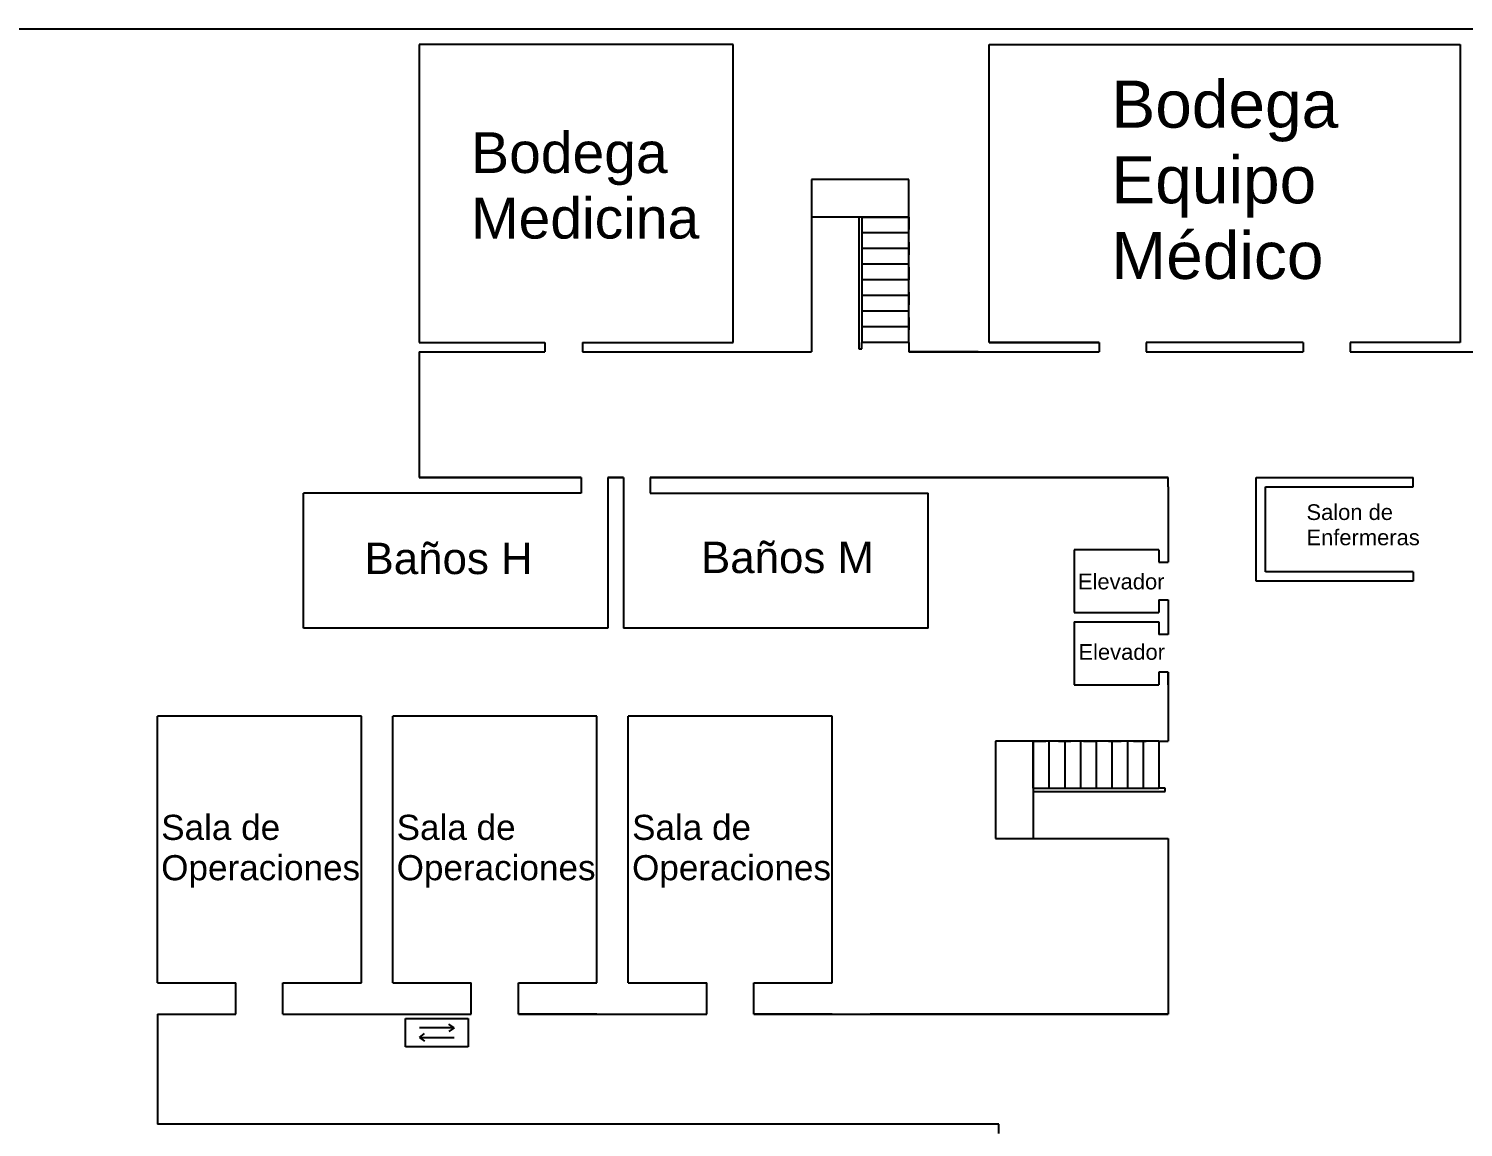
# Model space of a CAD drawing. Header units: millimetres. Extents: x 241 to 740, y 2361 to 4836.
# Drawn here: x 362.66 to 408.36, y 2410.54 to 2445.54 of the extents above; entities that cross this region are included whole.
import ezdxf

# ---------------------------------------------------------------- set-up
doc = ezdxf.new("R2010")
doc.units = ezdxf.units.MM
for name, color, linetype in [('DefaultTags', 7, 'Continuous'), ('DefaultWalls', 5, 'Continuous'), ('F1', 5, 'Continuous'), ('OpRoom', 5, 'Continuous')]:
    doc.layers.add(name, color=color, linetype=linetype)
doc.styles.get("Standard").update_dxf_attribs({"font": 'arial.ttf'})

msp = doc.modelspace()

# ---------------------------------------------------------------- linework, layer by layer
at = {"layer": 'DefaultWalls'}
for p, q in [((241.207, 2445.541), (441.207, 2445.541)), ((241.207, 2445.541), (441.207, 2445.541)), ((241.207, 2445.541), (441.207, 2445.541)), ((241.207, 2445.541), (441.207, 2445.541)), ((385.098, 2445.041), (375.098, 2445.041)), ((375.098, 2445.041), (375.098, 2435.541)), ((385.098, 2445.041), (375.098, 2445.041)), ((375.098, 2445.041), (375.098, 2435.541)), ((385.098, 2445.041), (375.098, 2445.041)), ((375.098, 2445.041), (375.098, 2435.541)), ((385.098, 2445.041), (375.098, 2445.041)), ((375.098, 2445.041), (375.098, 2435.541)), ((385.098, 2435.541), (385.098, 2445.041)), ((385.098, 2435.541), (385.098, 2445.041)), ((385.098, 2435.541), (385.098, 2445.041)), ((385.098, 2435.541), (385.098, 2445.041)), ((393.257, 2445.041), (408.257, 2445.041)), ((393.257, 2435.541), (393.257, 2445.041)), ((393.257, 2445.041), (408.257, 2445.041)), ((393.257, 2435.541), (393.257, 2445.041)), ((393.257, 2445.041), (408.257, 2445.041)), ((393.257, 2435.541), (393.257, 2445.041)), ((393.257, 2445.041), (408.257, 2445.041)), ((393.257, 2435.541), (393.257, 2445.041)), ((408.257, 2445.041), (408.257, 2435.541)), ((408.257, 2445.041), (408.257, 2435.541)), ((408.257, 2445.041), (408.257, 2435.541)), ((408.257, 2445.041), (408.257, 2435.541)), ((390.698, 2440.741), (387.598, 2440.741)), ((387.598, 2440.741), (387.598, 2435.541)), ((390.698, 2440.741), (387.598, 2440.741)), ((387.598, 2440.741), (387.598, 2435.541)), ((390.698, 2440.741), (387.598, 2440.741)), ((387.598, 2440.741), (387.598, 2435.541)), ((390.698, 2440.741), (387.598, 2440.741)), ((387.598, 2440.741), (387.598, 2435.541)), ((390.698, 2440.741), (389.148, 2440.741)), ((390.698, 2440.741), (389.148, 2440.741)), ((390.698, 2440.741), (389.148, 2440.741)), ((390.698, 2440.741), (389.148, 2440.741)), ((390.698, 2435.541), (390.698, 2440.741)), ((390.698, 2435.541), (390.698, 2440.741)), ((390.698, 2435.541), (390.698, 2440.741)), ((390.698, 2435.541), (390.698, 2440.741)), ((390.698, 2439.541), (387.598, 2439.541)), ((390.698, 2439.541), (387.598, 2439.541)), ((390.698, 2439.541), (387.598, 2439.541)), ((390.698, 2439.541), (387.598, 2439.541)), ((390.698, 2439.541), (387.598, 2439.541)), ((390.698, 2439.541), (387.598, 2439.541)), ((390.698, 2439.541), (387.598, 2439.541)), ((390.698, 2439.541), (387.598, 2439.541)), ((389.098, 2439.541), (389.098, 2435.541)), ((389.098, 2439.541), (389.098, 2435.541)), ((389.098, 2439.541), (389.098, 2435.541)), ((389.098, 2439.541), (389.098, 2435.541)), ((389.098, 2439.541), (389.098, 2435.541)), ((389.098, 2439.541), (389.098, 2435.541)), ((389.098, 2439.541), (389.098, 2435.541)), ((389.098, 2439.541), (389.098, 2435.541)), ((389.198, 2439.541), (389.198, 2435.541)), ((389.198, 2439.541), (390.698, 2439.541)), ((389.198, 2439.541), (389.198, 2435.541)), ((389.198, 2439.541), (390.698, 2439.541)), ((389.198, 2439.541), (389.198, 2435.541)), ((389.198, 2439.541), (390.698, 2439.541)), ((389.198, 2439.541), (389.198, 2435.541)), ((389.198, 2439.541), (390.698, 2439.541)), ((389.198, 2439.541), (389.198, 2435.541)), ((389.198, 2439.541), (390.698, 2439.541)), ((389.198, 2439.541), (389.198, 2435.541)), ((389.198, 2439.541), (390.698, 2439.541)), ((389.198, 2439.541), (389.198, 2435.541)), ((389.198, 2439.541), (390.698, 2439.541)), ((389.198, 2439.541), (389.198, 2435.541)), ((389.198, 2439.541), (390.698, 2439.541)), ((390.698, 2439.541), (390.698, 2439.141)), ((390.698, 2439.541), (390.698, 2439.141)), ((390.698, 2439.541), (390.698, 2439.141)), ((390.698, 2439.541), (390.698, 2439.141)), ((389.198, 2439.141), (389.198, 2438.741)), ((389.198, 2439.141), (389.198, 2439.041)), ((389.198, 2439.141), (389.198, 2438.741)), ((389.198, 2439.141), (389.198, 2439.041)), ((389.198, 2439.141), (389.198, 2438.741)), ((389.198, 2439.141), (389.198, 2439.041)), ((389.198, 2439.141), (389.198, 2438.741)), ((389.198, 2439.141), (389.198, 2439.041)), ((390.698, 2439.041), (389.198, 2439.041)), ((390.698, 2439.041), (389.198, 2439.041)), ((390.698, 2439.041), (389.198, 2439.041)), ((390.698, 2439.041), (389.198, 2439.041)), ((390.698, 2438.541), (389.198, 2438.541)), ((390.698, 2438.541), (389.198, 2438.541)), ((390.698, 2438.541), (389.198, 2438.541)), ((390.698, 2438.541), (389.198, 2438.541)), ((390.698, 2438.741), (390.698, 2438.341)), ((390.698, 2438.741), (390.698, 2438.341)), ((390.698, 2438.741), (390.698, 2438.341)), ((390.698, 2438.741), (390.698, 2438.341)), ((389.198, 2438.341), (389.198, 2437.944)), ((389.198, 2438.341), (389.198, 2437.944)), ((389.198, 2438.341), (389.198, 2437.944)), ((389.198, 2438.341), (389.198, 2437.944)), ((389.198, 2438.341), (389.198, 2437.944)), ((389.198, 2438.341), (389.198, 2437.944)), ((389.198, 2438.341), (389.198, 2437.944)), ((389.198, 2438.341), (389.198, 2437.944)), ((390.698, 2438.041), (389.198, 2438.041)), ((390.698, 2438.041), (389.198, 2438.041)), ((390.698, 2438.041), (389.198, 2438.041)), ((390.698, 2438.041), (389.198, 2438.041)), ((390.698, 2437.944), (390.698, 2437.544)), ((390.698, 2437.944), (390.698, 2437.544)), ((390.698, 2437.944), (390.698, 2437.544)), ((390.698, 2437.944), (390.698, 2437.544)), ((389.198, 2437.544), (389.198, 2437.144)), ((389.198, 2437.544), (389.198, 2437.144)), ((389.198, 2437.544), (389.198, 2437.144)), ((389.198, 2437.544), (389.198, 2437.144)), ((389.198, 2437.544), (389.198, 2437.144)), ((389.198, 2437.544), (389.198, 2437.144)), ((389.198, 2437.544), (389.198, 2437.144)), ((389.198, 2437.544), (389.198, 2437.144)), ((390.698, 2437.541), (389.198, 2437.541)), ((390.698, 2437.541), (389.198, 2437.541)), ((390.698, 2437.541), (389.198, 2437.541)), ((390.698, 2437.541), (389.198, 2437.541)), ((390.698, 2437.144), (390.698, 2436.744)), ((390.698, 2437.144), (390.698, 2436.744)), ((390.698, 2437.144), (390.698, 2436.744)), ((390.698, 2437.144), (390.698, 2436.744)), ((390.698, 2437.041), (389.198, 2437.041)), ((390.698, 2437.041), (389.198, 2437.041)), ((390.698, 2437.041), (389.198, 2437.041)), ((390.698, 2437.041), (389.198, 2437.041)), ((389.198, 2436.744), (389.198, 2436.344)), ((389.198, 2436.744), (389.198, 2436.344)), ((389.198, 2436.744), (389.198, 2436.344)), ((389.198, 2436.744), (389.198, 2436.344)), ((389.198, 2436.744), (389.198, 2436.344)), ((389.198, 2436.744), (389.198, 2436.344)), ((389.198, 2436.744), (389.198, 2436.344)), ((389.198, 2436.744), (389.198, 2436.344)), ((390.698, 2436.541), (389.198, 2436.541)), ((390.698, 2436.541), (389.198, 2436.541)), ((390.698, 2436.541), (389.198, 2436.541)), ((390.698, 2436.541), (389.198, 2436.541)), ((390.698, 2436.344), (390.698, 2435.944)), ((390.698, 2436.344), (390.698, 2435.944)), ((390.698, 2436.344), (390.698, 2435.944)), ((390.698, 2436.344), (390.698, 2435.944)), ((390.698, 2436.041), (389.198, 2436.041)), ((390.698, 2436.041), (389.198, 2436.041)), ((390.698, 2436.041), (389.198, 2436.041)), ((390.698, 2436.041), (389.198, 2436.041)), ((375.098, 2435.541), (379.098, 2435.541)), ((375.098, 2435.541), (379.098, 2435.541)), ((375.098, 2435.541), (379.098, 2435.541)), ((375.098, 2435.541), (379.098, 2435.541)), ((375.098, 2435.541), (379.098, 2435.541)), ((375.098, 2435.541), (379.098, 2435.541)), ((375.098, 2435.541), (379.098, 2435.541)), ((375.098, 2435.541), (379.098, 2435.541)), ((379.098, 2435.541), (379.098, 2435.241)), ((379.098, 2435.541), (379.098, 2435.241)), ((379.098, 2435.541), (379.098, 2435.241)), ((379.098, 2435.541), (379.098, 2435.241)), ((380.298, 2435.541), (385.098, 2435.541)), ((380.298, 2435.541), (380.298, 2435.241)), ((380.298, 2435.541), (385.098, 2435.541)), ((380.298, 2435.541), (380.298, 2435.241)), ((380.298, 2435.541), (385.098, 2435.541)), ((380.298, 2435.541), (380.298, 2435.241)), ((380.298, 2435.541), (385.098, 2435.541)), ((380.298, 2435.541), (380.298, 2435.241)), ((387.598, 2435.541), (387.598, 2435.241)), ((387.598, 2435.541), (387.598, 2435.241)), ((387.598, 2435.541), (387.598, 2435.241)), ((387.598, 2435.541), (387.598, 2435.241)), ((389.098, 2435.541), (389.098, 2435.341)), ((389.098, 2435.541), (389.098, 2435.341)), ((389.098, 2435.541), (389.098, 2435.341)), ((389.098, 2435.541), (389.098, 2435.341)), ((389.098, 2435.341), (389.198, 2435.341)), ((389.098, 2435.341), (389.198, 2435.341)), ((389.098, 2435.341), (389.198, 2435.341)), ((389.098, 2435.341), (389.198, 2435.341)), ((390.698, 2435.541), (389.198, 2435.541)), ((389.198, 2435.341), (389.198, 2435.541)), ((390.698, 2435.541), (389.198, 2435.541)), ((389.198, 2435.341), (389.198, 2435.541)), ((390.698, 2435.541), (389.198, 2435.541)), ((389.198, 2435.341), (389.198, 2435.541)), ((390.698, 2435.541), (389.198, 2435.541)), ((389.198, 2435.341), (389.198, 2435.541)), ((390.698, 2435.541), (390.698, 2435.241)), ((390.698, 2435.541), (390.698, 2435.241)), ((390.698, 2435.541), (390.698, 2435.241)), ((390.698, 2435.541), (390.698, 2435.241)), ((390.698, 2435.541), (390.698, 2435.241)), ((390.698, 2435.541), (390.698, 2435.241)), ((390.698, 2435.541), (390.698, 2435.241)), ((390.698, 2435.541), (390.698, 2435.241)), ((396.757, 2435.541), (393.257, 2435.541)), ((393.257, 2435.541), (396.757, 2435.541)), ((396.757, 2435.541), (393.257, 2435.541)), ((393.257, 2435.541), (396.757, 2435.541)), ((396.757, 2435.541), (393.257, 2435.541)), ((393.257, 2435.541), (396.757, 2435.541)), ((396.757, 2435.541), (393.257, 2435.541)), ((393.257, 2435.541), (396.757, 2435.541)), ((396.757, 2435.541), (396.757, 2435.241)), ((396.757, 2435.541), (396.757, 2435.241)), ((396.757, 2435.541), (396.757, 2435.241)), ((396.757, 2435.541), (396.757, 2435.241)), ((403.257, 2435.541), (398.257, 2435.541)), ((398.257, 2435.541), (398.257, 2435.241)), ((403.257, 2435.541), (398.257, 2435.541)), ((398.257, 2435.541), (398.257, 2435.241)), ((403.257, 2435.541), (398.257, 2435.541)), ((398.257, 2435.541), (398.257, 2435.241)), ((403.257, 2435.541), (398.257, 2435.541)), ((398.257, 2435.541), (398.257, 2435.241)), ((403.257, 2435.541), (403.257, 2435.241)), ((403.257, 2435.541), (403.257, 2435.241)), ((403.257, 2435.541), (403.257, 2435.241)), ((403.257, 2435.541), (403.257, 2435.241)), ((408.257, 2435.541), (404.757, 2435.541)), ((408.257, 2435.541), (404.757, 2435.541)), ((404.757, 2435.541), (404.757, 2435.241)), ((408.257, 2435.541), (404.757, 2435.541)), ((408.257, 2435.541), (404.757, 2435.541)), ((404.757, 2435.541), (404.757, 2435.241)), ((408.257, 2435.541), (404.757, 2435.541)), ((408.257, 2435.541), (404.757, 2435.541)), ((404.757, 2435.541), (404.757, 2435.241)), ((408.257, 2435.541), (404.757, 2435.541)), ((408.257, 2435.541), (404.757, 2435.541)), ((404.757, 2435.541), (404.757, 2435.241)), ((375.098, 2435.241), (379.098, 2435.241)), ((375.098, 2435.241), (379.098, 2435.241)), ((375.098, 2435.241), (379.098, 2435.241)), ((375.098, 2435.241), (379.098, 2435.241)), ((380.298, 2435.241), (387.598, 2435.241)), ((380.298, 2435.241), (387.598, 2435.241)), ((380.298, 2435.241), (387.598, 2435.241)), ((380.298, 2435.241), (387.598, 2435.241)), ((390.698, 2435.241), (396.757, 2435.241)), ((392.898, 2435.241), (390.698, 2435.241)), ((390.698, 2435.241), (396.757, 2435.241)), ((392.898, 2435.241), (390.698, 2435.241)), ((390.698, 2435.241), (396.757, 2435.241)), ((392.898, 2435.241), (390.698, 2435.241)), ((390.698, 2435.241), (396.757, 2435.241)), ((392.898, 2435.241), (390.698, 2435.241)), ((398.257, 2435.241), (403.257, 2435.241)), ((398.257, 2435.241), (403.257, 2435.241)), ((398.257, 2435.241), (403.257, 2435.241)), ((398.257, 2435.241), (403.257, 2435.241)), ((404.757, 2435.241), (414.257, 2435.241)), ((404.757, 2435.241), (414.257, 2435.241)), ((404.757, 2435.241), (414.257, 2435.241)), ((404.757, 2435.241), (414.257, 2435.241)), ((375.098, 2431.241), (380.259, 2431.241)), ((380.259, 2431.241), (375.098, 2431.241)), ((375.098, 2431.241), (380.259, 2431.241)), ((380.259, 2431.241), (375.098, 2431.241)), ((375.098, 2431.241), (380.259, 2431.241)), ((380.259, 2431.241), (375.098, 2431.241)), ((375.098, 2431.241), (380.259, 2431.241)), ((380.259, 2431.241), (375.098, 2431.241)), ((380.259, 2431.241), (380.259, 2430.741)), ((380.259, 2431.241), (380.259, 2430.741)), ((380.259, 2431.241), (380.259, 2430.741)), ((380.259, 2431.241), (380.259, 2430.741)), ((381.109, 2431.241), (381.609, 2431.241)), ((381.609, 2431.241), (381.109, 2431.241)), ((381.109, 2431.241), (381.109, 2426.441)), ((381.109, 2431.241), (381.609, 2431.241)), ((381.609, 2431.241), (381.109, 2431.241)), ((381.109, 2431.241), (381.109, 2426.441)), ((381.109, 2431.241), (381.609, 2431.241)), ((381.609, 2431.241), (381.109, 2431.241)), ((381.109, 2431.241), (381.109, 2426.441)), ((381.109, 2431.241), (381.609, 2431.241)), ((381.609, 2431.241), (381.109, 2431.241)), ((381.109, 2431.241), (381.109, 2426.441)), ((381.609, 2431.241), (381.609, 2426.441)), ((381.609, 2431.241), (381.609, 2426.441)), ((381.609, 2431.241), (381.609, 2426.441)), ((381.609, 2431.241), (381.609, 2426.441)), ((382.459, 2431.241), (398.959, 2431.241)), ((393.459, 2431.241), (382.459, 2431.241)), ((382.459, 2431.241), (382.459, 2430.741)), ((382.459, 2431.241), (398.959, 2431.241)), ((393.459, 2431.241), (382.459, 2431.241)), ((382.459, 2431.241), (382.459, 2430.741)), ((382.459, 2431.241), (398.959, 2431.241)), ((393.459, 2431.241), (382.459, 2431.241)), ((382.459, 2431.241), (382.459, 2430.741)), ((382.459, 2431.241), (398.959, 2431.241)), ((393.459, 2431.241), (382.459, 2431.241)), ((382.459, 2431.241), (382.459, 2430.741)), ((398.959, 2431.241), (393.459, 2431.241)), ((398.959, 2431.241), (393.459, 2431.241)), ((398.959, 2431.241), (393.459, 2431.241)), ((398.959, 2431.241), (393.459, 2431.241)), ((398.959, 2430.941), (398.959, 2431.241)), ((398.959, 2430.941), (398.959, 2431.241)), ((398.959, 2430.941), (398.959, 2431.241)), ((398.959, 2430.941), (398.959, 2431.241)), ((401.757, 2431.241), (406.757, 2431.241)), ((401.757, 2430.941), (401.757, 2431.241)), ((401.757, 2431.241), (406.757, 2431.241)), ((401.757, 2430.941), (401.757, 2431.241)), ((401.757, 2431.241), (406.757, 2431.241)), ((401.757, 2430.941), (401.757, 2431.241)), ((401.757, 2431.241), (406.757, 2431.241)), ((401.757, 2430.941), (401.757, 2431.241)), ((406.757, 2430.941), (406.757, 2431.241)), ((406.757, 2430.941), (406.757, 2431.241)), ((406.757, 2430.941), (406.757, 2431.241)), ((406.757, 2430.941), (406.757, 2431.241)), ((380.259, 2430.741), (371.409, 2430.741)), ((371.409, 2426.441), (371.409, 2430.741)), ((380.259, 2430.741), (371.409, 2430.741)), ((371.409, 2426.441), (371.409, 2430.741)), ((380.259, 2430.741), (371.409, 2430.741)), ((371.409, 2426.441), (371.409, 2430.741)), ((380.259, 2430.741), (371.409, 2430.741)), ((371.409, 2426.441), (371.409, 2430.741)), ((382.459, 2430.741), (391.309, 2430.741)), ((382.459, 2430.741), (391.309, 2430.741)), ((382.459, 2430.741), (391.309, 2430.741)), ((382.459, 2430.741), (391.309, 2430.741)), ((391.309, 2426.441), (391.309, 2430.741)), ((391.309, 2426.441), (391.309, 2430.741)), ((391.309, 2426.441), (391.309, 2430.741)), ((391.309, 2426.441), (391.309, 2430.741)), ((398.959, 2430.941), (398.959, 2428.541)), ((398.959, 2430.941), (398.959, 2428.941)), ((398.959, 2430.941), (398.959, 2428.541)), ((398.959, 2430.941), (398.959, 2428.941)), ((398.959, 2430.941), (398.959, 2428.541)), ((398.959, 2430.941), (398.959, 2428.941)), ((398.959, 2430.941), (398.959, 2428.541)), ((398.959, 2430.941), (398.959, 2428.941)), ((401.757, 2427.941), (401.757, 2430.941)), ((401.757, 2427.941), (401.757, 2430.941)), ((401.757, 2427.941), (401.757, 2430.941)), ((401.757, 2427.941), (401.757, 2430.941)), ((402.057, 2430.941), (406.757, 2430.941)), ((402.057, 2428.241), (402.057, 2430.941)), ((402.057, 2430.941), (406.757, 2430.941)), ((402.057, 2428.241), (402.057, 2430.941)), ((402.057, 2430.941), (406.757, 2430.941)), ((402.057, 2428.241), (402.057, 2430.941)), ((402.057, 2430.941), (406.757, 2430.941)), ((402.057, 2428.241), (402.057, 2430.941)), ((398.659, 2428.941), (395.959, 2428.941)), ((395.959, 2428.941), (395.959, 2426.941)), ((398.659, 2428.941), (395.959, 2428.941)), ((395.959, 2428.941), (395.959, 2426.941)), ((398.659, 2428.941), (395.959, 2428.941)), ((395.959, 2428.941), (395.959, 2426.941)), ((398.659, 2428.941), (395.959, 2428.941)), ((395.959, 2428.941), (395.959, 2426.941)), ((398.659, 2428.941), (398.659, 2428.541)), ((398.659, 2428.941), (398.659, 2428.541)), ((398.659, 2428.941), (398.659, 2428.541)), ((398.659, 2428.941), (398.659, 2428.541)), ((398.659, 2428.541), (398.959, 2428.541)), ((398.659, 2428.541), (398.959, 2428.541)), ((398.659, 2428.541), (398.959, 2428.541)), ((398.659, 2428.541), (398.959, 2428.541)), ((406.757, 2428.241), (402.057, 2428.241)), ((406.757, 2428.241), (402.057, 2428.241)), ((406.757, 2428.241), (402.057, 2428.241)), ((406.757, 2428.241), (402.057, 2428.241)), ((406.757, 2428.241), (406.757, 2427.941)), ((406.757, 2428.241), (406.757, 2427.941)), ((406.757, 2428.241), (406.757, 2427.941)), ((406.757, 2428.241), (406.757, 2427.941)), ((406.757, 2427.941), (401.757, 2427.941)), ((406.757, 2427.941), (401.757, 2427.941)), ((406.757, 2427.941), (401.757, 2427.941)), ((406.757, 2427.941), (401.757, 2427.941)), ((398.659, 2427.341), (398.659, 2426.941)), ((398.659, 2427.341), (398.959, 2427.341)), ((398.659, 2427.341), (398.659, 2426.941)), ((398.659, 2427.341), (398.959, 2427.341)), ((398.659, 2427.341), (398.659, 2426.941)), ((398.659, 2427.341), (398.959, 2427.341)), ((398.659, 2427.341), (398.659, 2426.941)), ((398.659, 2427.341), (398.959, 2427.341)), ((398.959, 2427.341), (398.959, 2426.241)), ((398.959, 2427.341), (398.959, 2426.241)), ((398.959, 2427.341), (398.959, 2426.241)), ((398.959, 2427.341), (398.959, 2426.241)), ((395.959, 2426.941), (398.659, 2426.941)), ((395.959, 2426.941), (398.659, 2426.941)), ((395.959, 2426.941), (398.659, 2426.941)), ((395.959, 2426.941), (398.659, 2426.941)), ((395.959, 2426.641), (398.659, 2426.641)), ((395.959, 2426.641), (395.959, 2424.641)), ((395.959, 2426.641), (398.659, 2426.641)), ((395.959, 2426.641), (395.959, 2424.641)), ((395.959, 2426.641), (398.659, 2426.641)), ((395.959, 2426.641), (395.959, 2424.641)), ((395.959, 2426.641), (398.659, 2426.641)), ((395.959, 2426.641), (395.959, 2424.641)), ((398.659, 2426.641), (398.659, 2426.241)), ((398.659, 2426.641), (398.659, 2426.241)), ((398.659, 2426.641), (398.659, 2426.241)), ((398.659, 2426.641), (398.659, 2426.241)), ((381.109, 2426.441), (371.409, 2426.441)), ((381.109, 2426.441), (371.409, 2426.441)), ((381.109, 2426.441), (371.409, 2426.441)), ((381.109, 2426.441), (371.409, 2426.441)), ((381.109, 2426.441), (371.409, 2426.441)), ((381.109, 2426.441), (371.409, 2426.441)), ((381.109, 2426.441), (371.409, 2426.441)), ((381.109, 2426.441), (371.409, 2426.441)), ((391.309, 2426.441), (381.609, 2426.441)), ((391.309, 2426.441), (381.609, 2426.441)), ((391.309, 2426.441), (381.609, 2426.441)), ((391.309, 2426.441), (381.609, 2426.441)), ((398.959, 2426.241), (398.659, 2426.241)), ((398.959, 2426.241), (398.659, 2426.241)), ((398.959, 2426.241), (398.659, 2426.241)), ((398.959, 2426.241), (398.659, 2426.241)), ((398.659, 2425.041), (398.659, 2424.641)), ((398.959, 2425.041), (398.659, 2425.041)), ((398.659, 2425.041), (398.659, 2424.641)), ((398.959, 2425.041), (398.659, 2425.041)), ((398.659, 2425.041), (398.659, 2424.641)), ((398.959, 2425.041), (398.659, 2425.041)), ((398.659, 2425.041), (398.659, 2424.641)), ((398.959, 2425.041), (398.659, 2425.041)), ((398.959, 2425.041), (398.959, 2422.841)), ((398.959, 2424.641), (398.959, 2425.041)), ((398.959, 2425.041), (398.959, 2422.841)), ((398.959, 2424.641), (398.959, 2425.041)), ((398.959, 2425.041), (398.959, 2422.841)), ((398.959, 2424.641), (398.959, 2425.041)), ((398.959, 2425.041), (398.959, 2422.841)), ((398.959, 2424.641), (398.959, 2425.041)), ((395.959, 2424.641), (398.659, 2424.641)), ((395.959, 2424.641), (398.659, 2424.641)), ((395.959, 2424.641), (398.659, 2424.641)), ((395.959, 2424.641), (398.659, 2424.641)), ((398.659, 2422.841), (393.459, 2422.841)), ((393.459, 2422.841), (393.459, 2419.741)), ((393.459, 2422.841), (393.459, 2421.291)), ((398.659, 2422.841), (393.459, 2422.841)), ((393.459, 2422.841), (393.459, 2419.741)), ((393.459, 2422.841), (393.459, 2421.291)), ((398.659, 2422.841), (393.459, 2422.841)), ((393.459, 2422.841), (393.459, 2419.741)), ((393.459, 2422.841), (393.459, 2421.291)), ((398.659, 2422.841), (393.459, 2422.841)), ((393.459, 2422.841), (393.459, 2419.741)), ((393.459, 2422.841), (393.459, 2421.291)), ((394.659, 2421.341), (394.659, 2422.841)), ((394.659, 2422.841), (394.659, 2419.741)), ((394.659, 2422.841), (395.059, 2422.841)), ((394.659, 2421.341), (394.659, 2422.841)), ((394.659, 2422.841), (394.659, 2419.741)), ((394.659, 2422.841), (395.059, 2422.841)), ((394.659, 2421.341), (394.659, 2422.841)), ((394.659, 2422.841), (394.659, 2419.741)), ((394.659, 2422.841), (395.059, 2422.841)), ((394.659, 2421.341), (394.659, 2422.841)), ((394.659, 2422.841), (394.659, 2419.741)), ((394.659, 2422.841), (395.059, 2422.841)), ((395.159, 2422.841), (395.159, 2421.341)), ((395.159, 2422.841), (395.159, 2421.341)), ((395.159, 2422.841), (395.159, 2421.341)), ((395.159, 2422.841), (395.159, 2421.341)), ((395.459, 2422.841), (395.859, 2422.841)), ((395.459, 2422.841), (395.859, 2422.841)), ((395.459, 2422.841), (395.859, 2422.841)), ((395.459, 2422.841), (395.859, 2422.841)), ((395.659, 2422.841), (395.659, 2421.341)), ((395.659, 2422.841), (395.659, 2421.341)), ((395.659, 2422.841), (395.659, 2421.341)), ((395.659, 2422.841), (395.659, 2421.341)), ((396.159, 2422.841), (396.159, 2421.341)), ((396.159, 2422.841), (396.159, 2421.341)), ((396.159, 2422.841), (396.159, 2421.341)), ((396.159, 2422.841), (396.159, 2421.341)), ((396.256, 2422.841), (396.656, 2422.841)), ((396.256, 2422.841), (396.656, 2422.841)), ((396.256, 2422.841), (396.656, 2422.841)), ((396.256, 2422.841), (396.656, 2422.841)), ((396.659, 2422.841), (396.659, 2421.341)), ((396.659, 2422.841), (396.659, 2421.341)), ((396.659, 2422.841), (396.659, 2421.341)), ((396.659, 2422.841), (396.659, 2421.341)), ((397.056, 2422.841), (397.456, 2422.841)), ((397.056, 2422.841), (397.456, 2422.841)), ((397.056, 2422.841), (397.456, 2422.841)), ((397.056, 2422.841), (397.456, 2422.841)), ((397.159, 2422.841), (397.159, 2421.341)), ((397.159, 2422.841), (397.159, 2421.341)), ((397.159, 2422.841), (397.159, 2421.341)), ((397.159, 2422.841), (397.159, 2421.341)), ((397.659, 2422.841), (397.659, 2421.341)), ((397.659, 2422.841), (397.659, 2421.341)), ((397.659, 2422.841), (397.659, 2421.341)), ((397.659, 2422.841), (397.659, 2421.341)), ((397.856, 2422.841), (398.256, 2422.841)), ((397.856, 2422.841), (398.256, 2422.841)), ((397.856, 2422.841), (398.256, 2422.841)), ((397.856, 2422.841), (398.256, 2422.841)), ((398.159, 2422.841), (398.159, 2421.341)), ((398.159, 2422.841), (398.159, 2421.341)), ((398.159, 2422.841), (398.159, 2421.341)), ((398.159, 2422.841), (398.159, 2421.341)), ((398.659, 2422.841), (398.659, 2421.341)), ((398.659, 2422.841), (398.959, 2422.841)), ((398.659, 2422.841), (398.659, 2421.341)), ((398.659, 2422.841), (398.959, 2422.841)), ((398.659, 2422.841), (398.659, 2421.341)), ((398.659, 2422.841), (398.959, 2422.841)), ((398.659, 2422.841), (398.659, 2421.341)), ((398.659, 2422.841), (398.959, 2422.841)), ((394.659, 2421.341), (398.659, 2421.341)), ((394.659, 2421.341), (398.659, 2421.341)), ((394.659, 2421.341), (398.659, 2421.341)), ((394.659, 2421.341), (398.659, 2421.341)), ((394.659, 2421.241), (398.659, 2421.241)), ((394.659, 2421.241), (398.659, 2421.241)), ((394.659, 2421.241), (398.659, 2421.241)), ((394.659, 2421.241), (398.659, 2421.241)), ((395.059, 2421.341), (395.159, 2421.341)), ((395.059, 2421.341), (395.159, 2421.341)), ((395.059, 2421.341), (395.159, 2421.341)), ((395.059, 2421.341), (395.159, 2421.341)), ((395.859, 2421.341), (396.256, 2421.341)), ((395.859, 2421.341), (396.256, 2421.341)), ((395.859, 2421.341), (396.256, 2421.341)), ((395.859, 2421.341), (396.256, 2421.341)), ((396.656, 2421.341), (397.056, 2421.341)), ((396.656, 2421.341), (397.056, 2421.341)), ((396.656, 2421.341), (397.056, 2421.341)), ((396.656, 2421.341), (397.056, 2421.341)), ((397.456, 2421.341), (397.856, 2421.341)), ((397.456, 2421.341), (397.856, 2421.341)), ((397.456, 2421.341), (397.856, 2421.341)), ((397.456, 2421.341), (397.856, 2421.341)), ((398.859, 2421.341), (398.659, 2421.341)), ((398.859, 2421.341), (398.659, 2421.341)), ((398.859, 2421.341), (398.659, 2421.341)), ((398.859, 2421.341), (398.659, 2421.341)), ((398.659, 2421.241), (398.859, 2421.241)), ((398.659, 2421.241), (398.859, 2421.241)), ((398.659, 2421.241), (398.859, 2421.241)), ((398.659, 2421.241), (398.859, 2421.241)), ((398.859, 2421.241), (398.859, 2421.341)), ((398.859, 2421.241), (398.859, 2421.341)), ((398.859, 2421.241), (398.859, 2421.341)), ((398.859, 2421.241), (398.859, 2421.341)), ((393.459, 2419.741), (398.659, 2419.741)), ((393.459, 2419.741), (398.659, 2419.741)), ((393.459, 2419.741), (398.659, 2419.741)), ((393.459, 2419.741), (398.659, 2419.741)), ((398.659, 2419.741), (398.959, 2419.741)), ((398.659, 2419.741), (398.959, 2419.741)), ((398.659, 2419.741), (398.959, 2419.741)), ((398.659, 2419.741), (398.959, 2419.741)), ((398.959, 2419.741), (398.959, 2417.941)), ((398.959, 2419.741), (398.959, 2417.941)), ((398.959, 2419.741), (398.959, 2417.941)), ((398.959, 2419.741), (398.959, 2417.941)), ((398.959, 2417.941), (398.959, 2414.141)), ((398.959, 2417.941), (398.959, 2414.141)), ((398.959, 2417.941), (398.959, 2414.141)), ((398.959, 2417.941), (398.959, 2414.141)), ((385.757, 2414.141), (398.959, 2414.141)), ((388.257, 2414.141), (385.757, 2414.141)), ((385.757, 2414.141), (398.959, 2414.141)), ((388.257, 2414.141), (385.757, 2414.141)), ((385.757, 2414.141), (398.959, 2414.141)), ((388.257, 2414.141), (385.757, 2414.141)), ((385.757, 2414.141), (398.959, 2414.141)), ((388.257, 2414.141), (385.757, 2414.141)), ((398.959, 2414.141), (389.459, 2414.141)), ((398.959, 2414.141), (389.459, 2414.141)), ((398.959, 2414.141), (389.459, 2414.141)), ((398.959, 2414.141), (389.459, 2414.141)), ((393.557, 2410.641), (366.757, 2410.641)), ((393.557, 2410.641), (366.757, 2410.641)), ((393.557, 2410.641), (366.757, 2410.641)), ((393.557, 2410.641), (366.757, 2410.641)), ((393.557, 2410.341), (393.557, 2410.641)), ((393.557, 2410.341), (393.557, 2410.641)), ((393.557, 2410.341), (393.557, 2410.641)), ((393.557, 2410.341), (393.557, 2410.641))]:
    msp.add_line(p, q, dxfattribs=at)
at = {"layer": 'F1'}
msp.add_line((375.098, 2435.241), (375.098, 2431.241), dxfattribs=at)
at = {"layer": 'OpRoom'}
for p, q in [((366.757, 2415.141), (366.757, 2423.641)), ((373.257, 2423.641), (366.757, 2423.641)), ((366.757, 2415.141), (366.757, 2423.641)), ((373.257, 2423.641), (366.757, 2423.641)), ((366.757, 2415.141), (366.757, 2423.641)), ((373.257, 2423.641), (366.757, 2423.641)), ((366.757, 2415.141), (366.757, 2423.641)), ((373.257, 2423.641), (366.757, 2423.641)), ((373.257, 2415.141), (373.257, 2423.641)), ((373.257, 2415.141), (373.257, 2423.641)), ((373.257, 2415.141), (373.257, 2423.641)), ((373.257, 2415.141), (373.257, 2423.641)), ((374.257, 2415.141), (374.257, 2423.641)), ((380.757, 2423.641), (374.257, 2423.641)), ((374.257, 2415.141), (374.257, 2423.641)), ((380.757, 2423.641), (374.257, 2423.641)), ((374.257, 2415.141), (374.257, 2423.641)), ((380.757, 2423.641), (374.257, 2423.641)), ((374.257, 2415.141), (374.257, 2423.641)), ((380.757, 2423.641), (374.257, 2423.641)), ((380.757, 2415.141), (380.757, 2423.641)), ((380.757, 2415.141), (380.757, 2423.641)), ((380.757, 2415.141), (380.757, 2423.641)), ((380.757, 2415.141), (380.757, 2423.641)), ((381.757, 2415.141), (381.757, 2423.641)), ((388.257, 2423.641), (381.757, 2423.641)), ((381.757, 2415.141), (381.757, 2423.641)), ((388.257, 2423.641), (381.757, 2423.641)), ((381.757, 2415.141), (381.757, 2423.641)), ((388.257, 2423.641), (381.757, 2423.641)), ((381.757, 2415.141), (381.757, 2423.641)), ((388.257, 2423.641), (381.757, 2423.641)), ((388.257, 2415.141), (388.257, 2423.641)), ((388.257, 2415.141), (388.257, 2423.641)), ((388.257, 2415.141), (388.257, 2423.641)), ((388.257, 2415.141), (388.257, 2423.641)), ((366.757, 2415.141), (369.257, 2415.141)), ((366.757, 2415.141), (369.257, 2415.141)), ((366.757, 2415.141), (369.257, 2415.141)), ((366.757, 2415.141), (369.257, 2415.141)), ((369.257, 2414.141), (369.257, 2415.141)), ((369.257, 2414.141), (369.257, 2415.141)), ((369.257, 2414.141), (369.257, 2415.141)), ((369.257, 2414.141), (369.257, 2415.141)), ((370.757, 2414.141), (370.757, 2415.141)), ((370.757, 2415.141), (373.257, 2415.141)), ((370.757, 2414.141), (370.757, 2415.141)), ((370.757, 2415.141), (373.257, 2415.141)), ((370.757, 2414.141), (370.757, 2415.141)), ((370.757, 2415.141), (373.257, 2415.141)), ((370.757, 2414.141), (370.757, 2415.141)), ((370.757, 2415.141), (373.257, 2415.141)), ((374.257, 2415.141), (376.757, 2415.141)), ((374.257, 2415.141), (376.757, 2415.141)), ((374.257, 2415.141), (376.757, 2415.141)), ((374.257, 2415.141), (376.757, 2415.141)), ((376.757, 2414.141), (376.757, 2415.141)), ((376.757, 2414.141), (376.757, 2415.141)), ((376.757, 2414.141), (376.757, 2415.141)), ((376.757, 2414.141), (376.757, 2415.141)), ((378.257, 2415.141), (380.757, 2415.141)), ((378.257, 2414.141), (378.257, 2415.141)), ((378.257, 2415.141), (380.757, 2415.141)), ((378.257, 2414.141), (378.257, 2415.141)), ((378.257, 2415.141), (380.757, 2415.141)), ((378.257, 2414.141), (378.257, 2415.141)), ((378.257, 2415.141), (380.757, 2415.141)), ((378.257, 2414.141), (378.257, 2415.141)), ((381.757, 2415.141), (384.257, 2415.141)), ((381.757, 2415.141), (384.257, 2415.141)), ((381.757, 2415.141), (384.257, 2415.141)), ((381.757, 2415.141), (384.257, 2415.141)), ((384.257, 2414.141), (384.257, 2415.141)), ((384.257, 2414.141), (384.257, 2415.141)), ((384.257, 2414.141), (384.257, 2415.141)), ((384.257, 2414.141), (384.257, 2415.141)), ((385.757, 2415.141), (388.257, 2415.141)), ((385.757, 2414.141), (385.757, 2415.141)), ((385.757, 2415.141), (388.257, 2415.141)), ((385.757, 2414.141), (385.757, 2415.141)), ((385.757, 2415.141), (388.257, 2415.141)), ((385.757, 2414.141), (385.757, 2415.141)), ((385.757, 2415.141), (388.257, 2415.141)), ((385.757, 2414.141), (385.757, 2415.141)), ((366.757, 2414.141), (369.257, 2414.141)), ((366.757, 2414.141), (366.757, 2410.641)), ((366.757, 2414.141), (369.257, 2414.141)), ((366.757, 2414.141), (366.757, 2410.641)), ((366.757, 2414.141), (369.257, 2414.141)), ((366.757, 2414.141), (366.757, 2410.641)), ((366.757, 2414.141), (369.257, 2414.141)), ((366.757, 2414.141), (366.757, 2410.641)), ((370.757, 2414.141), (376.757, 2414.141)), ((370.757, 2414.141), (376.757, 2414.141)), ((370.757, 2414.141), (376.757, 2414.141)), ((370.757, 2414.141), (376.757, 2414.141)), ((378.257, 2414.141), (384.257, 2414.141)), ((380.757, 2414.141), (378.257, 2414.141)), ((378.257, 2414.141), (384.257, 2414.141)), ((380.757, 2414.141), (378.257, 2414.141)), ((378.257, 2414.141), (384.257, 2414.141)), ((380.757, 2414.141), (378.257, 2414.141)), ((378.257, 2414.141), (384.257, 2414.141)), ((380.757, 2414.141), (378.257, 2414.141)), ((388.257, 2414.141), (385.757, 2414.141)), ((388.257, 2414.141), (385.757, 2414.141)), ((388.257, 2414.141), (385.757, 2414.141)), ((388.257, 2414.141), (385.757, 2414.141))]:
    msp.add_line(p, q, dxfattribs=at)
at = {"layer": 'OpRoom', "color": 6}
for p, q in [((374.657, 2413.107), (374.657, 2414.007)), ((374.657, 2414.007), (376.657, 2414.007)), ((376.657, 2414.007), (376.657, 2413.107)), ((376.207, 2413.707), (375.107, 2413.707)), ((375.107, 2413.407), (375.268, 2413.525)), ((375.107, 2413.407), (376.207, 2413.407)), ((375.107, 2413.407), (375.268, 2413.288)), ((376.207, 2413.707), (376.046, 2413.825)), ((376.207, 2413.707), (376.046, 2413.588)), ((376.657, 2413.107), (374.657, 2413.107))]:
    msp.add_line(p, q, dxfattribs=at)

# ---------------------------------------------------------------- texts
at = {"layer": 'DefaultTags'}
for s, height, p in [('Bodega', 1.5, (397.147, 2442.387)), ('Bodega', 1.3, (376.751, 2440.943)), ('Equipo ', 1.5, (397.147, 2439.978)), ('Medicina', 1.3, (376.751, 2438.855)), ('Médico', 1.5, (397.147, 2437.568)), ('Salon de', 0.5, (403.36, 2429.889)), ('Enfermeras', 0.5, (403.36, 2429.085)), ('Baños H', 1, (373.356, 2428.166)), ('Baños M', 1, (384.074, 2428.198)), ('Elevador', 0.5, (396.081, 2427.678)), ('Elevador', 0.5, (396.097, 2425.435))]:
    msp.add_text(s, height=height, dxfattribs=at).set_placement(p)
at = {"layer": 'OpRoom', "color": 7}
for s, p in [('Sala de', (366.878, 2419.697)), ('Sala de', (374.378, 2419.697)), ('Sala de', (381.878, 2419.697)), ('Operaciones', (366.878, 2418.412)), ('Operaciones', (374.378, 2418.412)), ('Operaciones', (381.878, 2418.412))]:
    msp.add_text(s, height=0.8, dxfattribs=at).set_placement(p)

doc.saveas('drawing.dxf')
